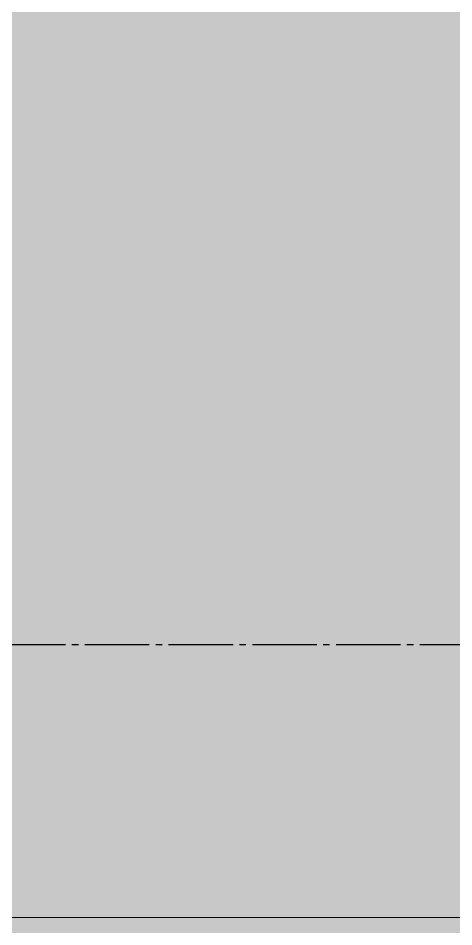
# Model space of a CAD drawing. Extents: x -3450 to 27857, y -1288 to 11880.
# Drawn here: x 570.91 to 587.82, y 1489.03 to 1524.32 of the extents above; entities that cross this region are included whole.
import ezdxf

# ---------------------------------------------------------------- set-up
doc = ezdxf.new("R2010")
doc.units = 0
doc.linetypes.add('X-S-FAB-L20$0$COL-CEN-LIN', pattern=[3.25, 2.5, -0.25, 0.25, -0.25])
for name, color, linetype in [('188K-SM-03-F20-MECH-EQ-Y2257103$0$01-電力-CSA', 1, 'Continuous'), ('X-S-FAB-L20$0$BLOCK', 8, 'Continuous'), ('X-S-FAB-L20$0$CCL', 8, 'X-S-FAB-L20$0$COL-CEN-LIN')]:
    doc.layers.add(name, color=color, linetype=linetype)
doc.layers.add('188K-SM-03-F20-MECH-EQ-Y2257103$0$XFM7Q20PCW-200K$0$PCW EQ', color=22, linetype='Continuous', lineweight=9)

# ---------------------------------------------------------------- blocks, each defined once
blk = doc.blocks.new('X-S-FAB-L20$0$FAB2-L05')
at = {"layer": 'X-S-FAB-L20$0$CCL'}
blk.add_line((-26880, 2220), (1210, 2220), dxfattribs=at)
blk = doc.blocks.new('X-S-FAB-L20')
at = {"layer": 'X-S-FAB-L20$0$BLOCK'}
blk.add_blockref('X-S-FAB-L20$0$FAB2-L05', (26160, -720), dxfattribs=at)
blk = doc.blocks.new('188K-SM-03-F20-MECH-EQ-Y2257103$0$XFM7Q20PCW-200K$0$PCW-防震基座-更新後 - PCW-防震基座-更新後-V1242-CUB_L40')
at = {"extrusion": (0, 0, -1)}
blk.add_line((68.31, -467.39), (-939.47, -467.39), dxfattribs=at)
blk = doc.blocks.new('188K-SM-03-F20-MECH-EQ-Y2257103')
at = {"layer": '188K-SM-03-F20-MECH-EQ-Y2257103$0$01-電力-CSA', "color": 217, "ltscale": 1000, "true_color": 0x93278f, "const_width": 80}
blk.add_lwpolyline([(889.419, 1795.566), (548.556, 1795.566), (548.556, 63.206), (889.419, 63.206)], close=True, dxfattribs=at)
at = {"layer": '188K-SM-03-F20-MECH-EQ-Y2257103$0$XFM7Q20PCW-200K$0$PCW EQ', "xscale": -0.1300000000000002, "yscale": 0.1300000000000002, "zscale": 0.1300000000000002, "rotation": 180}
blk.add_blockref('188K-SM-03-F20-MECH-EQ-Y2257103$0$XFM7Q20PCW-200K$0$PCW-防震基座-更新後 - PCW-防震基座-更新後-V1242-CUB_L40', (606.9, 1428.63), dxfattribs=at)

msp = doc.modelspace()

# ---------------------------------------------------------------- block references
for name in ['X-S-FAB-L20', '188K-SM-03-F20-MECH-EQ-Y2257103']:
    msp.add_blockref(name, (0, 0))

doc.saveas('drawing.dxf')
